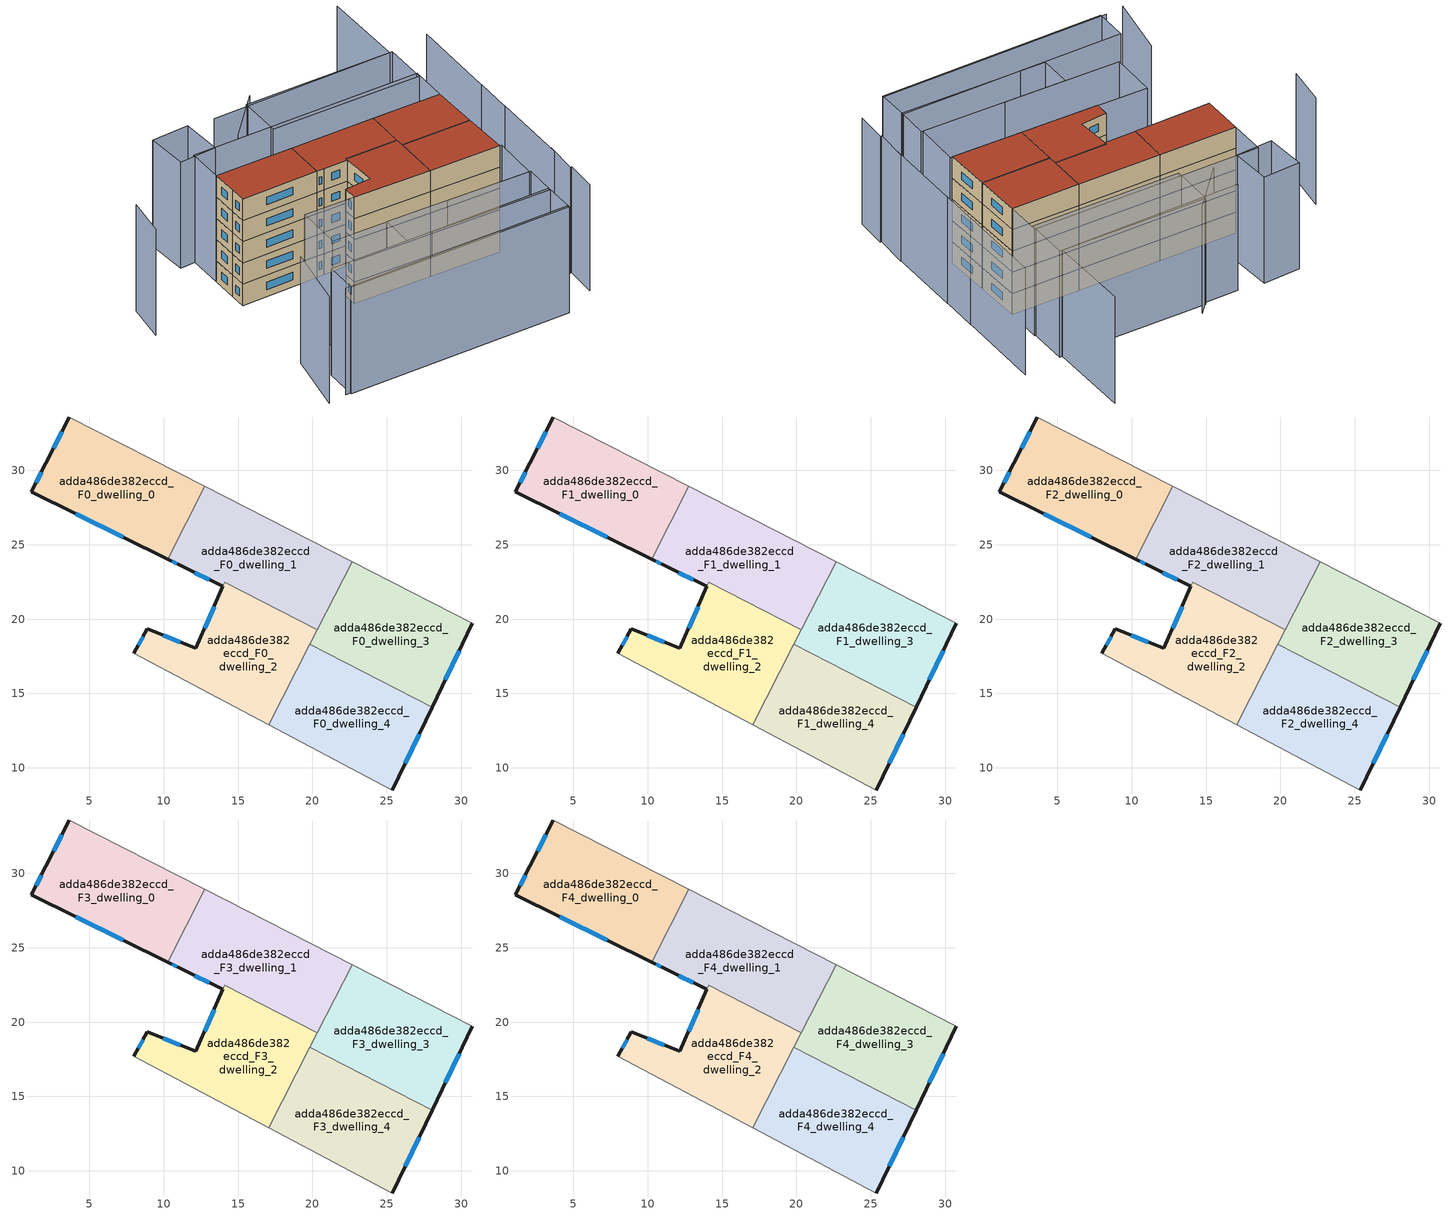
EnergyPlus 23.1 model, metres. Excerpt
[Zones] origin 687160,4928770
adda486de382eccd_F0_dwelling_0
 floor ground (EU_floor_Construction): 12.78,28.92 10.27,24.03 1.11,28.55 2.08,30.49 3.66,33.59 z0
 wall outside (EU_wall_Construction): 3.66,33.59 2.08,30.49 1.11,28.55 10.27,24.03 z0:3
 wall adiabatic (EU_wall_Construction): 12.78,28.92 3.66,33.59 z0:3
 wall to adda486de382eccd_F0_dwelling_1 (EU_wall_Construction): 10.27,24.03 12.78,28.92 z0:3
 window (EU_Window_Construction): 4.09,27.08 7.29,25.5 / 1.77,29.86 1.43,29.18 / 3.15,32.58 2.6,31.5 z0.98:2.02
adda486de382eccd_F0_dwelling_1
 floor ground (EU_floor_Construction): 22.67,23.84 20.33,19.28 14.1,22.48 13.98,22.2 11.17,23.58 10.27,24.03 12.78,28.92 z0
 wall outside (EU_wall_Construction): 10.27,24.03 11.17,23.58 13.98,22.2 z0:3
 wall adiabatic (EU_wall_Construction): 22.67,23.84 12.78,28.92 z0:3
 wall to adda486de382eccd_F0_dwelling_2 (EU_wall_Construction): 13.98,22.2 14.1,22.48 20.33,19.28 z0:3
 wall to adda486de382eccd_F0_dwelling_3 (EU_wall_Construction): 20.33,19.28 22.67,23.84 z0:3
 window (EU_Window_Construction): 12.09,23.13 13.07,22.65 / 10.56,23.88 10.88,23.73 z0.98:2.02
adda486de382eccd_F0_dwelling_2
 floor ground (EU_floor_Construction): 20.33,19.28 17.06,12.91 7.99,17.71 8.91,19.34 12.17,18.03 14.1,22.48 z0
 wall outside (EU_wall_Construction): 13.98,22.2 12.17,18.03 8.91,19.34 7.99,17.71 z0:3
 wall adiabatic (EU_wall_Construction): 7.99,17.71 17.06,12.91 z0:3
 wall to adda486de382eccd_F0_dwelling_4 (EU_wall_Construction): 17.06,12.91 19.83,18.3 z0:3
 wall to adda486de382eccd_F0_dwelling_3 (EU_wall_Construction): 19.83,18.3 20.33,19.28 z0:3
 window (EU_Window_Construction): 11.11,18.46 9.97,18.91 / 13.39,20.84 12.76,19.39 / 8.61,18.81 8.29,18.24 z0.98:2.02
adda486de382eccd_F0_dwelling_3
 floor ground (EU_floor_Construction): 30.73,19.71 28.05,14.08 19.83,18.3 22.67,23.84 z0
 wall outside (EU_wall_Construction): 28.05,14.08 30.73,19.71 z0:3
 wall to adda486de382eccd_F0_dwelling_4 (EU_wall_Construction): 19.83,18.3 28.05,14.08 z0:3
 wall adiabatic (EU_wall_Construction): 30.73,19.71 22.67,23.84 z0:3
 window (EU_Window_Construction): 28.92,15.91 29.86,17.88 z0.98:2.02
adda486de382eccd_F0_dwelling_4
 floor ground (EU_floor_Construction): 28.05,14.08 25.38,8.51 17.06,12.91 19.83,18.3 z0
 wall outside (EU_wall_Construction): 25.38,8.51 28.05,14.08 z0:3
 wall adiabatic (EU_wall_Construction): 17.06,12.91 25.38,8.51 z0:3
 window (EU_Window_Construction): 26.25,10.32 27.18,12.27 z0.98:2.02
adda486de382eccd_F1_dwelling_0
 floor to adda486de382eccd_F0_dwelling_0 (EU_floor_Construction): 12.78,28.92 10.27,24.03 1.11,28.55 2.08,30.49 3.66,33.59 z3
 wall outside (EU_wall_Construction): 3.66,33.59 2.08,30.49 1.11,28.55 10.27,24.03 z3:6
 wall adiabatic (EU_wall_Construction): 12.78,28.92 3.66,33.59 z3:6
 wall to adda486de382eccd_F1_dwelling_1 (EU_wall_Construction): 10.27,24.03 12.78,28.92 z3:6
 window (EU_Window_Construction): 4.09,27.08 7.29,25.5 / 1.77,29.86 1.43,29.18 / 3.15,32.58 2.6,31.5 z3.98:5.02
adda486de382eccd_F1_dwelling_1
 floor to adda486de382eccd_F0_dwelling_1 (EU_floor_Construction): 22.67,23.84 20.33,19.28 14.1,22.48 13.98,22.2 11.17,23.58 10.27,24.03 12.78,28.92 z3
 wall outside (EU_wall_Construction): 10.27,24.03 11.17,23.58 13.98,22.2 z3:6
 wall adiabatic (EU_wall_Construction): 22.67,23.84 12.78,28.92 z3:6
 wall to adda486de382eccd_F1_dwelling_2 (EU_wall_Construction): 13.98,22.2 14.1,22.48 20.33,19.28 z3:6
 wall to adda486de382eccd_F1_dwelling_3 (EU_wall_Construction): 20.33,19.28 22.67,23.84 z3:6
 window (EU_Window_Construction): 12.09,23.13 13.07,22.65 / 10.56,23.88 10.88,23.73 z3.98:5.02
adda486de382eccd_F1_dwelling_2
 floor to adda486de382eccd_F0_dwelling_2 (EU_floor_Construction): 20.33,19.28 17.06,12.91 7.99,17.71 8.91,19.34 12.17,18.03 14.1,22.48 z3
 wall outside (EU_wall_Construction): 13.98,22.2 12.17,18.03 8.91,19.34 7.99,17.71 z3:6
 wall adiabatic (EU_wall_Construction): 7.99,17.71 17.06,12.91 z3:6
 wall to adda486de382eccd_F1_dwelling_4 (EU_wall_Construction): 17.06,12.91 19.83,18.3 z3:6
 wall to adda486de382eccd_F1_dwelling_3 (EU_wall_Construction): 19.83,18.3 20.33,19.28 z3:6
 window (EU_Window_Construction): 11.11,18.46 9.97,18.91 / 13.39,20.84 12.76,19.39 / 8.61,18.81 8.29,18.24 z3.98:5.02
adda486de382eccd_F1_dwelling_3
 floor to adda486de382eccd_F0_dwelling_3 (EU_floor_Construction): 30.73,19.71 28.05,14.08 19.83,18.3 22.67,23.84 z3
 wall outside (EU_wall_Construction): 28.05,14.08 30.73,19.71 z3:6
 wall to adda486de382eccd_F1_dwelling_4 (EU_wall_Construction): 19.83,18.3 28.05,14.08 z3:6
 wall adiabatic (EU_wall_Construction): 30.73,19.71 22.67,23.84 z3:6
 window (EU_Window_Construction): 28.92,15.91 29.86,17.88 z3.98:5.02
adda486de382eccd_F1_dwelling_4
 floor to adda486de382eccd_F0_dwelling_4 (EU_floor_Construction): 28.05,14.08 25.38,8.51 17.06,12.91 19.83,18.3 z3
 wall outside (EU_wall_Construction): 25.38,8.51 28.05,14.08 z3:6
 wall adiabatic (EU_wall_Construction): 17.06,12.91 25.38,8.51 z3:6
 window (EU_Window_Construction): 26.25,10.32 27.18,12.27 z3.98:5.02
adda486de382eccd_F2_dwelling_0
 floor to adda486de382eccd_F1_dwelling_0 (EU_floor_Construction): 12.78,28.92 10.27,24.03 1.11,28.55 2.08,30.49 3.66,33.59 z6
 wall outside (EU_wall_Construction): 3.66,33.59 2.08,30.49 1.11,28.55 10.27,24.03 z6:9
 wall adiabatic (EU_wall_Construction): 12.78,28.92 3.66,33.59 z6:9
 wall to adda486de382eccd_F2_dwelling_1 (EU_wall_Construction): 10.27,24.03 12.78,28.92 z6:9
 window (EU_Window_Construction): 4.09,27.08 7.29,25.5 / 1.77,29.86 1.43,29.18 / 3.15,32.58 2.6,31.5 z6.98:8.02
adda486de382eccd_F2_dwelling_1
 floor to adda486de382eccd_F1_dwelling_1 (EU_floor_Construction): 22.67,23.84 20.33,19.28 14.1,22.48 13.98,22.2 11.17,23.58 10.27,24.03 12.78,28.92 z6
 wall outside (EU_wall_Construction): 10.27,24.03 11.17,23.58 13.98,22.2 z6:9
 wall adiabatic (EU_wall_Construction): 22.67,23.84 12.78,28.92 z6:9
 wall to adda486de382eccd_F2_dwelling_2 (EU_wall_Construction): 13.98,22.2 14.1,22.48 20.33,19.28 z6:9
 wall to adda486de382eccd_F2_dwelling_3 (EU_wall_Construction): 20.33,19.28 22.67,23.84 z6:9
 window (EU_Window_Construction): 12.09,23.13 13.07,22.65 / 10.56,23.88 10.88,23.73 z6.98:8.02
adda486de382eccd_F2_dwelling_2
 floor to adda486de382eccd_F1_dwelling_2 (EU_floor_Construction): 20.33,19.28 17.06,12.91 7.99,17.71 8.91,19.34 12.17,18.03 14.1,22.48 z6
 wall outside (EU_wall_Construction): 13.98,22.2 12.17,18.03 8.91,19.34 7.99,17.71 z6:9
 wall adiabatic (EU_wall_Construction): 7.99,17.71 17.06,12.91 z6:9
 wall to adda486de382eccd_F2_dwelling_4 (EU_wall_Construction): 17.06,12.91 19.83,18.3 z6:9
 wall to adda486de382eccd_F2_dwelling_3 (EU_wall_Construction): 19.83,18.3 20.33,19.28 z6:9
 window (EU_Window_Construction): 11.11,18.46 9.97,18.91 / 13.39,20.84 12.76,19.39 / 8.61,18.81 8.29,18.24 z6.98:8.02
adda486de382eccd_F2_dwelling_3
 floor to adda486de382eccd_F1_dwelling_3 (EU_floor_Construction): 30.73,19.71 28.05,14.08 19.83,18.3 22.67,23.84 z6
 wall outside (EU_wall_Construction): 28.05,14.08 30.73,19.71 z6:9
 wall to adda486de382eccd_F2_dwelling_4 (EU_wall_Construction): 19.83,18.3 28.05,14.08 z6:9
 wall adiabatic (EU_wall_Construction): 30.73,19.71 22.67,23.84 z6:9
 window (EU_Window_Construction): 28.92,15.91 29.86,17.88 z6.98:8.02
adda486de382eccd_F2_dwelling_4
 floor to adda486de382eccd_F1_dwelling_4 (EU_floor_Construction): 28.05,14.08 25.38,8.51 17.06,12.91 19.83,18.3 z6
 wall outside (EU_wall_Construction): 25.38,8.51 28.05,14.08 z6:9
 wall adiabatic (EU_wall_Construction): 17.06,12.91 25.38,8.51 z6:9
 window (EU_Window_Construction): 26.25,10.32 27.18,12.27 z6.98:8.02
adda486de382eccd_F3_dwelling_0
 floor to adda486de382eccd_F2_dwelling_0 (EU_floor_Construction): 12.78,28.92 10.27,24.03 1.11,28.55 2.08,30.49 3.66,33.59 z9
 wall outside (EU_wall_Construction): 3.66,33.59 2.08,30.49 1.11,28.55 10.27,24.03 z9:12
 wall adiabatic (EU_wall_Construction): 12.78,28.92 3.66,33.59 z9:12
 wall to adda486de382eccd_F3_dwelling_1 (EU_wall_Construction): 10.27,24.03 12.78,28.92 z9:12
 window (EU_Window_Construction): 4.09,27.08 7.29,25.5 / 1.77,29.86 1.43,29.18 / 3.15,32.58 2.6,31.5 z9.98:11.02
adda486de382eccd_F3_dwelling_1
 floor to adda486de382eccd_F2_dwelling_1 (EU_floor_Construction): 22.67,23.84 20.33,19.28 14.1,22.48 13.98,22.2 11.17,23.58 10.27,24.03 12.78,28.92 z9
 wall outside (EU_wall_Construction): 10.27,24.03 11.17,23.58 13.98,22.2 z9:12
 wall adiabatic (EU_wall_Construction): 22.67,23.84 12.78,28.92 z9:12
 wall to adda486de382eccd_F3_dwelling_2 (EU_wall_Construction): 13.98,22.2 14.1,22.48 20.33,19.28 z9:12
 wall to adda486de382eccd_F3_dwelling_3 (EU_wall_Construction): 20.33,19.28 22.67,23.84 z9:12
 window (EU_Window_Construction): 12.09,23.13 13.07,22.65 / 10.56,23.88 10.88,23.73 z9.98:11.02
adda486de382eccd_F3_dwelling_2
 floor to adda486de382eccd_F2_dwelling_2 (EU_floor_Construction): 20.33,19.28 17.06,12.91 7.99,17.71 8.91,19.34 12.17,18.03 14.1,22.48 z9
 wall outside (EU_wall_Construction): 13.98,22.2 12.17,18.03 8.91,19.34 7.99,17.71 z9:12
 wall adiabatic (EU_wall_Construction): 7.99,17.71 17.06,12.91 z9:12
 wall to adda486de382eccd_F3_dwelling_4 (EU_wall_Construction): 17.06,12.91 19.83,18.3 z9:12
 wall to adda486de382eccd_F3_dwelling_3 (EU_wall_Construction): 19.83,18.3 20.33,19.28 z9:12
 window (EU_Window_Construction): 11.11,18.46 9.97,18.91 / 13.39,20.84 12.76,19.39 / 8.61,18.81 8.29,18.24 z9.98:11.02
adda486de382eccd_F3_dwelling_3
 floor to adda486de382eccd_F2_dwelling_3 (EU_floor_Construction): 30.73,19.71 28.05,14.08 19.83,18.3 22.67,23.84 z9
 wall outside (EU_wall_Construction): 28.05,14.08 30.73,19.71 z9:12
 wall to adda486de382eccd_F3_dwelling_4 (EU_wall_Construction): 19.83,18.3 28.05,14.08 z9:12
 wall adiabatic (EU_wall_Construction): 30.73,19.71 22.67,23.84 z9:12
 window (EU_Window_Construction): 28.92,15.91 29.86,17.88 z9.98:11.02
adda486de382eccd_F3_dwelling_4
 floor to adda486de382eccd_F2_dwelling_4 (EU_floor_Construction): 28.05,14.08 25.38,8.51 17.06,12.91 19.83,18.3 z9
 wall outside (EU_wall_Construction): 25.38,8.51 28.05,14.08 z9:12
 wall adiabatic (EU_wall_Construction): 17.06,12.91 25.38,8.51 z9:12
 window (EU_Window_Construction): 26.25,10.32 27.18,12.27 z9.98:11.02
adda486de382eccd_F4_dwelling_0
 floor to adda486de382eccd_F3_dwelling_0 (EU_floor_Construction): 12.78,28.92 10.27,24.03 1.11,28.55 2.08,30.49 3.66,33.59 z12
 wall outside (EU_wall_Construction): 3.66,33.59 2.08,30.49 1.11,28.55 10.27,24.03 z12:15
 wall adiabatic (EU_wall_Construction): 12.78,28.92 3.66,33.59 z12:15
 wall to adda486de382eccd_F4_dwelling_1 (EU_wall_Construction): 10.27,24.03 12.78,28.92 z12:15
 window (EU_Window_Construction): 4.09,27.08 7.29,25.5 / 1.77,29.86 1.43,29.18 / 3.15,32.58 2.6,31.5 z12.98:14.02
 roof outside (EU_roof_Construction): 10.27,24.03 12.78,28.92 3.66,33.59 2.08,30.49 1.11,28.55 z15
adda486de382eccd_F4_dwelling_1
 floor to adda486de382eccd_F3_dwelling_1 (EU_floor_Construction): 22.67,23.84 20.33,19.28 14.1,22.48 13.98,22.2 11.17,23.58 10.27,24.03 12.78,28.92 z12
 wall outside (EU_wall_Construction): 10.27,24.03 11.17,23.58 13.98,22.2 z12:15
 wall adiabatic (EU_wall_Construction): 22.67,23.84 12.78,28.92 z12:15
 wall to adda486de382eccd_F4_dwelling_2 (EU_wall_Construction): 13.98,22.2 14.1,22.48 20.33,19.28 z12:15
 wall to adda486de382eccd_F4_dwelling_3 (EU_wall_Construction): 20.33,19.28 22.67,23.84 z12:15
 window (EU_Window_Construction): 12.09,23.13 13.07,22.65 / 10.56,23.88 10.88,23.73 z12.98:14.02
 roof outside (EU_roof_Construction): 20.33,19.28 22.67,23.84 12.78,28.92 10.27,24.03 11.17,23.58 13.98,22.2 14.1,22.48 z15
adda486de382eccd_F4_dwelling_2
 floor to adda486de382eccd_F3_dwelling_2 (EU_floor_Construction): 20.33,19.28 17.06,12.91 7.99,17.71 8.91,19.34 12.17,18.03 14.1,22.48 z12
 wall outside (EU_wall_Construction): 13.98,22.2 12.17,18.03 8.91,19.34 7.99,17.71 z12:15
 wall adiabatic (EU_wall_Construction): 7.99,17.71 17.06,12.91 z12:15
 wall to adda486de382eccd_F4_dwelling_4 (EU_wall_Construction): 17.06,12.91 19.83,18.3 z12:15
 wall to adda486de382eccd_F4_dwelling_3 (EU_wall_Construction): 19.83,18.3 20.33,19.28 z12:15
 window (EU_Window_Construction): 11.11,18.46 9.97,18.91 / 13.39,20.84 12.76,19.39 / 8.61,18.81 8.29,18.24 z12.98:14.02
 roof outside (EU_roof_Construction): 17.06,12.91 20.33,19.28 14.1,22.48 12.17,18.03 8.91,19.34 7.99,17.71 z15
adda486de382eccd_F4_dwelling_3
 floor to adda486de382eccd_F3_dwelling_3 (EU_floor_Construction): 30.73,19.71 28.05,14.08 19.83,18.3 22.67,23.84 z12
 wall outside (EU_wall_Construction): 28.05,14.08 30.73,19.71 z12:15
 wall to adda486de382eccd_F4_dwelling_4 (EU_wall_Construction): 19.83,18.3 28.05,14.08 z12:15
 wall adiabatic (EU_wall_Construction): 30.73,19.71 22.67,23.84 z12:15
 window (EU_Window_Construction): 28.92,15.91 29.86,17.88 z12.98:14.02
 roof outside (EU_roof_Construction): 28.05,14.08 30.73,19.71 22.67,23.84 19.83,18.3 z15
adda486de382eccd_F4_dwelling_4
 floor to adda486de382eccd_F3_dwelling_4 (EU_floor_Construction): 28.05,14.08 25.38,8.51 17.06,12.91 19.83,18.3 z12
 wall outside (EU_wall_Construction): 25.38,8.51 28.05,14.08 z12:15
 wall adiabatic (EU_wall_Construction): 17.06,12.91 25.38,8.51 z12:15
 window (EU_Window_Construction): 26.25,10.32 27.18,12.27 z12.98:14.02
 roof outside (EU_roof_Construction): 25.38,8.51 28.05,14.08 19.83,18.3 17.06,12.91 z15
shading: 24.02,-4.36 26.07,-0.75 / 25.89,-0.64 28.1,3.25 / -8.07,9.32 19.09,-4.35 / 27.68,2.57 32.56,12.08 / 32.51,12.04 34.81,16.52 / 34.78,16.54 40.19,27.07 / -5.33,16.98 -10.48,10.1 / 39.8,38.83 34.89,28.9 / 34.89,28.9 13.28,39.58 / -6.09,38.55 -9.09,34.15 / 19.29,38.36 11.91,35.56 / 19.03,-4.54 -7.56,8.88 / -7.56,8.88 -5.61,12.74 / -5.61,12.74 20.98,-0.68 / 20.98,-0.68 19.03,-4.54 / 5.71,11.98 22.88,2.88 / 22.88,2.88 20.84,-0.97 / 20.84,-0.97 3.67,8.13 / 3.67,8.13 5.71,11.98 / 22.73,2.96 -0.73,15.4 / -0.73,15.4 2.15,20.83 / 2.15,20.83 25.61,8.39 / 25.61,8.39 22.73,2.96 / 30.73,19.71 3.63,33.61 / 3.63,33.61 5.84,37.93 / 5.84,37.93 32.95,24.03 / 32.95,24.03 30.73,19.71 / 17.57,37.8 35.23,28.73 / 35.23,28.73 32.56,23.54 / 32.56,23.54 14.91,32.61 / 14.91,32.61 17.57,37.8 / 10.55,41.52 8.39,36.53 / 8.39,36.53 3.87,38.49 / 3.87,38.49 6.02,43.48 / 6.02,43.48 10.55,41.52 z0:15
[Building]
EU S2 Campaign: North Axis=0; Terrain=City; Solar Distribution=FullExterior
[Site:Location]
Bologna: Latitude=44.5; Longitude=11.25; Time Zone=1; Elevation=37
[SizingPeriod:WeatherFileDays]
AnnualSizingPeriod: Begin Month=1; Begin Day of Month=1; End Month=12; End Day of Month=31; Day of Week for Start Day=Monday; Use Weather File Daylight Saving Period=No; Use Weather File Rain and Snow Indicators=No
[MATERIAL]
EU_InternalMass_Material: Roughness=MediumRough; Thickness=0.1; Conductivity=1; Density=1800; Specific Heat=900; Thermal Absorptance=0.9; Solar Absorptance=0.7; Visible Absorptance=0.7
[MATERIAL:NOMASS] Roughness=MediumRough; Thermal Absorptance=0.9; Solar Absorptance=0.7; Visible Absorptance=0.7
Name | Thermal Resistance
EU_wall_NoMass | 0.905828
EU_roof_NoMass | 0.37593
EU_floor_NoMass | 0.67114
[WINDOWMATERIAL:SIMPLEGLAZINGSYSTEM]
EU_Window_SimpleGlazing: UFactor=4.52486; Solar Heat Gain Coefficient=0.85; Visible Transmittance=0.85
[CONSTRUCTION]
EU_wall_Construction: EU_wall_NoMass
EU_roof_Construction: EU_roof_NoMass
EU_floor_Construction: EU_floor_NoMass
EU_Window_Construction: EU_Window_SimpleGlazing
EU_InternalMass_Construction: EU_InternalMass_Material
[ZONE] Type=1; Multiplier=1; Ceiling Height=autocalculate; Floor Area=autocalculate; Part of Total Floor Area=Yes
Name | Volume
adda486de382eccd_F0_dwelling_0; adda486de382eccd_F1_dwelling_0; adda486de382eccd_F2_dwelling_0; adda486de382eccd_F3_dwelling_0; adda486de382eccd_F4_dwelling_0 | 171.018
adda486de382eccd_F0_dwelling_1; adda486de382eccd_F1_dwelling_1; adda486de382eccd_F2_dwelling_1; adda486de382eccd_F3_dwelling_1; adda486de382eccd_F4_dwelling_1 | 175.2
adda486de382eccd_F0_dwelling_2; adda486de382eccd_F1_dwelling_2; adda486de382eccd_F2_dwelling_2; adda486de382eccd_F3_dwelling_2; adda486de382eccd_F4_dwelling_2 | 166.787
adda486de382eccd_F0_dwelling_3; adda486de382eccd_F1_dwelling_3; adda486de382eccd_F2_dwelling_3; adda486de382eccd_F3_dwelling_3; adda486de382eccd_F4_dwelling_3 | 171.034
adda486de382eccd_F0_dwelling_4; adda486de382eccd_F1_dwelling_4; adda486de382eccd_F2_dwelling_4; adda486de382eccd_F3_dwelling_4; adda486de382eccd_F4_dwelling_4 | 170.996
[INTERNALMASS] Construction=EU_InternalMass_Construction
Name | Zone or ZoneList | Surface Area
adda486de382eccd_F0_dwelling_0_EU_InternalMass | adda486de382eccd_F0_dwelling_0 | 57.0063
adda486de382eccd_F0_dwelling_1_EU_InternalMass | adda486de382eccd_F0_dwelling_1 | 58.401
adda486de382eccd_F0_dwelling_2_EU_InternalMass | adda486de382eccd_F0_dwelling_2 | 55.6113
adda486de382eccd_F0_dwelling_3_EU_InternalMass | adda486de382eccd_F0_dwelling_3 | 57.0117
adda486de382eccd_F0_dwelling_4_EU_InternalMass | adda486de382eccd_F0_dwelling_4 | 56.9988
adda486de382eccd_F1_dwelling_0_EU_InternalMass | adda486de382eccd_F1_dwelling_0 | 57.0063
adda486de382eccd_F1_dwelling_1_EU_InternalMass | adda486de382eccd_F1_dwelling_1 | 58.401
adda486de382eccd_F1_dwelling_2_EU_InternalMass | adda486de382eccd_F1_dwelling_2 | 55.6113
adda486de382eccd_F1_dwelling_3_EU_InternalMass | adda486de382eccd_F1_dwelling_3 | 57.0117
adda486de382eccd_F1_dwelling_4_EU_InternalMass | adda486de382eccd_F1_dwelling_4 | 56.9988
adda486de382eccd_F2_dwelling_0_EU_InternalMass | adda486de382eccd_F2_dwelling_0 | 57.0063
adda486de382eccd_F2_dwelling_1_EU_InternalMass | adda486de382eccd_F2_dwelling_1 | 58.401
adda486de382eccd_F2_dwelling_2_EU_InternalMass | adda486de382eccd_F2_dwelling_2 | 55.6113
adda486de382eccd_F2_dwelling_3_EU_InternalMass | adda486de382eccd_F2_dwelling_3 | 57.0117
adda486de382eccd_F2_dwelling_4_EU_InternalMass | adda486de382eccd_F2_dwelling_4 | 56.9988
adda486de382eccd_F3_dwelling_0_EU_InternalMass | adda486de382eccd_F3_dwelling_0 | 57.0063
adda486de382eccd_F3_dwelling_1_EU_InternalMass | adda486de382eccd_F3_dwelling_1 | 58.401
adda486de382eccd_F3_dwelling_2_EU_InternalMass | adda486de382eccd_F3_dwelling_2 | 55.6113
adda486de382eccd_F3_dwelling_3_EU_InternalMass | adda486de382eccd_F3_dwelling_3 | 57.0117
adda486de382eccd_F3_dwelling_4_EU_InternalMass | adda486de382eccd_F3_dwelling_4 | 56.9988
adda486de382eccd_F4_dwelling_0_EU_InternalMass | adda486de382eccd_F4_dwelling_0 | 57.0063
adda486de382eccd_F4_dwelling_1_EU_InternalMass | adda486de382eccd_F4_dwelling_1 | 58.401
adda486de382eccd_F4_dwelling_2_EU_InternalMass | adda486de382eccd_F4_dwelling_2 | 55.6113
adda486de382eccd_F4_dwelling_3_EU_InternalMass | adda486de382eccd_F4_dwelling_3 | 57.0117
adda486de382eccd_F4_dwelling_4_EU_InternalMass | adda486de382eccd_F4_dwelling_4 | 56.9988
[OTHEREQUIPMENT] Fuel Type=Electricity; Design Level Calculation Method=Watts/Area; Power per Zone Floor Area=1; Fraction Latent=0; Fraction Radiant=0; Fraction Lost=0; Carbon Dioxide Generation Rate=0; EndUse Subcategory=EU_Step8_InternalGains
Name | Zone or ZoneList or Space or SpaceList | Schedule
EU_Step8_InternalGain_adda486de382eccd_F0_dwelling_0_f000 | adda486de382eccd_F0_dwelling_0 | EU_Step8_GainSchedule_adda486de382eccd_F0_dwelling_0_f000
EU_Step8_InternalGain_adda486de382eccd_F0_dwelling_1_f000 | adda486de382eccd_F0_dwelling_1 | EU_Step8_GainSchedule_adda486de382eccd_F0_dwelling_1_f000
EU_Step8_InternalGain_adda486de382eccd_F0_dwelling_2_f000 | adda486de382eccd_F0_dwelling_2 | EU_Step8_GainSchedule_adda486de382eccd_F0_dwelling_2_f000
EU_Step8_InternalGain_adda486de382eccd_F0_dwelling_3_f000 | adda486de382eccd_F0_dwelling_3 | EU_Step8_GainSchedule_adda486de382eccd_F0_dwelling_3_f000
EU_Step8_InternalGain_adda486de382eccd_F0_dwelling_4_f000 | adda486de382eccd_F0_dwelling_4 | EU_Step8_GainSchedule_adda486de382eccd_F0_dwelling_4_f000
EU_Step8_InternalGain_adda486de382eccd_F1_dwelling_0_f000 | adda486de382eccd_F1_dwelling_0 | EU_Step8_GainSchedule_adda486de382eccd_F1_dwelling_0_f000
EU_Step8_InternalGain_adda486de382eccd_F1_dwelling_1_f000 | adda486de382eccd_F1_dwelling_1 | EU_Step8_GainSchedule_adda486de382eccd_F1_dwelling_1_f000
EU_Step8_InternalGain_adda486de382eccd_F1_dwelling_2_f000 | adda486de382eccd_F1_dwelling_2 | EU_Step8_GainSchedule_adda486de382eccd_F1_dwelling_2_f000
EU_Step8_InternalGain_adda486de382eccd_F1_dwelling_3_f000 | adda486de382eccd_F1_dwelling_3 | EU_Step8_GainSchedule_adda486de382eccd_F1_dwelling_3_f000
EU_Step8_InternalGain_adda486de382eccd_F1_dwelling_4_f000 | adda486de382eccd_F1_dwelling_4 | EU_Step8_GainSchedule_adda486de382eccd_F1_dwelling_4_f000
EU_Step8_InternalGain_adda486de382eccd_F2_dwelling_0_f000 | adda486de382eccd_F2_dwelling_0 | EU_Step8_GainSchedule_adda486de382eccd_F2_dwelling_0_f000
EU_Step8_InternalGain_adda486de382eccd_F2_dwelling_1_f000 | adda486de382eccd_F2_dwelling_1 | EU_Step8_GainSchedule_adda486de382eccd_F2_dwelling_1_f000
EU_Step8_InternalGain_adda486de382eccd_F2_dwelling_2_f000 | adda486de382eccd_F2_dwelling_2 | EU_Step8_GainSchedule_adda486de382eccd_F2_dwelling_2_f000
EU_Step8_InternalGain_adda486de382eccd_F2_dwelling_3_f000 | adda486de382eccd_F2_dwelling_3 | EU_Step8_GainSchedule_adda486de382eccd_F2_dwelling_3_f000
EU_Step8_InternalGain_adda486de382eccd_F2_dwelling_4_f000 | adda486de382eccd_F2_dwelling_4 | EU_Step8_GainSchedule_adda486de382eccd_F2_dwelling_4_f000
EU_Step8_InternalGain_adda486de382eccd_F3_dwelling_0_f000 | adda486de382eccd_F3_dwelling_0 | EU_Step8_GainSchedule_adda486de382eccd_F3_dwelling_0_f000
EU_Step8_InternalGain_adda486de382eccd_F3_dwelling_1_f000 | adda486de382eccd_F3_dwelling_1 | EU_Step8_GainSchedule_adda486de382eccd_F3_dwelling_1_f000
EU_Step8_InternalGain_adda486de382eccd_F3_dwelling_2_f000 | adda486de382eccd_F3_dwelling_2 | EU_Step8_GainSchedule_adda486de382eccd_F3_dwelling_2_f000
EU_Step8_InternalGain_adda486de382eccd_F3_dwelling_3_f000 | adda486de382eccd_F3_dwelling_3 | EU_Step8_GainSchedule_adda486de382eccd_F3_dwelling_3_f000
EU_Step8_InternalGain_adda486de382eccd_F3_dwelling_4_f000 | adda486de382eccd_F3_dwelling_4 | EU_Step8_GainSchedule_adda486de382eccd_F3_dwelling_4_f000
EU_Step8_InternalGain_adda486de382eccd_F4_dwelling_0_f000 | adda486de382eccd_F4_dwelling_0 | EU_Step8_GainSchedule_adda486de382eccd_F4_dwelling_0_f000
EU_Step8_InternalGain_adda486de382eccd_F4_dwelling_1_f000 | adda486de382eccd_F4_dwelling_1 | EU_Step8_GainSchedule_adda486de382eccd_F4_dwelling_1_f000
EU_Step8_InternalGain_adda486de382eccd_F4_dwelling_2_f000 | adda486de382eccd_F4_dwelling_2 | EU_Step8_GainSchedule_adda486de382eccd_F4_dwelling_2_f000
EU_Step8_InternalGain_adda486de382eccd_F4_dwelling_3_f000 | adda486de382eccd_F4_dwelling_3 | EU_Step8_GainSchedule_adda486de382eccd_F4_dwelling_3_f000
EU_Step8_InternalGain_adda486de382eccd_F4_dwelling_4_f000 | adda486de382eccd_F4_dwelling_4 | EU_Step8_GainSchedule_adda486de382eccd_F4_dwelling_4_f000
[ZONEVENTILATION:DESIGNFLOWRATE] Schedule=EU_AlwaysOn; Design Flow Rate Calculation Method=AirChanges/Hour; Air Changes per Hour=0.73129; Ventilation Type=Natural; Fan Pressure Rise=0; Fan Total Efficiency=1; Constant Term Coefficient=1; Temperature Term Coefficient=0; Velocity Term Coefficient=0; Velocity Squared Term Coefficient=0; Minimum Indoor Temperature=-100; Maximum Indoor Temperature=100; Delta Temperature=-100; Minimum Outdoor Temperature=-100; Maximum Outdoor Temperature=100; Maximum Wind Speed=40
Name | Zone or ZoneList or Space or SpaceList
EU_ConstantAir_adda486de382eccd_F0_dwelling_0 | adda486de382eccd_F0_dwelling_0
EU_ConstantAir_adda486de382eccd_F0_dwelling_1 | adda486de382eccd_F0_dwelling_1
EU_ConstantAir_adda486de382eccd_F0_dwelling_2 | adda486de382eccd_F0_dwelling_2
EU_ConstantAir_adda486de382eccd_F0_dwelling_3 | adda486de382eccd_F0_dwelling_3
EU_ConstantAir_adda486de382eccd_F0_dwelling_4 | adda486de382eccd_F0_dwelling_4
EU_ConstantAir_adda486de382eccd_F1_dwelling_0 | adda486de382eccd_F1_dwelling_0
EU_ConstantAir_adda486de382eccd_F1_dwelling_1 | adda486de382eccd_F1_dwelling_1
EU_ConstantAir_adda486de382eccd_F1_dwelling_2 | adda486de382eccd_F1_dwelling_2
EU_ConstantAir_adda486de382eccd_F1_dwelling_3 | adda486de382eccd_F1_dwelling_3
EU_ConstantAir_adda486de382eccd_F1_dwelling_4 | adda486de382eccd_F1_dwelling_4
EU_ConstantAir_adda486de382eccd_F2_dwelling_0 | adda486de382eccd_F2_dwelling_0
EU_ConstantAir_adda486de382eccd_F2_dwelling_1 | adda486de382eccd_F2_dwelling_1
EU_ConstantAir_adda486de382eccd_F2_dwelling_2 | adda486de382eccd_F2_dwelling_2
EU_ConstantAir_adda486de382eccd_F2_dwelling_3 | adda486de382eccd_F2_dwelling_3
EU_ConstantAir_adda486de382eccd_F2_dwelling_4 | adda486de382eccd_F2_dwelling_4
EU_ConstantAir_adda486de382eccd_F3_dwelling_0 | adda486de382eccd_F3_dwelling_0
EU_ConstantAir_adda486de382eccd_F3_dwelling_1 | adda486de382eccd_F3_dwelling_1
EU_ConstantAir_adda486de382eccd_F3_dwelling_2 | adda486de382eccd_F3_dwelling_2
EU_ConstantAir_adda486de382eccd_F3_dwelling_3 | adda486de382eccd_F3_dwelling_3
EU_ConstantAir_adda486de382eccd_F3_dwelling_4 | adda486de382eccd_F3_dwelling_4
EU_ConstantAir_adda486de382eccd_F4_dwelling_0 | adda486de382eccd_F4_dwelling_0
EU_ConstantAir_adda486de382eccd_F4_dwelling_1 | adda486de382eccd_F4_dwelling_1
EU_ConstantAir_adda486de382eccd_F4_dwelling_2 | adda486de382eccd_F4_dwelling_2
EU_ConstantAir_adda486de382eccd_F4_dwelling_3 | adda486de382eccd_F4_dwelling_3
EU_ConstantAir_adda486de382eccd_F4_dwelling_4 | adda486de382eccd_F4_dwelling_4
[HVACTEMPLATE:THERMOSTAT] Constant Heating Setpoint=20; Constant Cooling Setpoint=50
EU_HeatOnly_adda486de382eccd_F0_dwelling_0; EU_HeatOnly_adda486de382eccd_F0_dwelling_1; EU_HeatOnly_adda486de382eccd_F0_dwelling_2; EU_HeatOnly_adda486de382eccd_F0_dwelling_3; EU_HeatOnly_adda486de382eccd_F0_dwelling_4; EU_HeatOnly_adda486de382eccd_F1_dwelling_0; EU_HeatOnly_adda486de382eccd_F1_dwelling_1; EU_HeatOnly_adda486de382eccd_F1_dwelling_2; EU_HeatOnly_adda486de382eccd_F1_dwelling_3; EU_HeatOnly_adda486de382eccd_F1_dwelling_4; EU_HeatOnly_adda486de382eccd_F2_dwelling_0; EU_HeatOnly_adda486de382eccd_F2_dwelling_1; EU_HeatOnly_adda486de382eccd_F2_dwelling_2; EU_HeatOnly_adda486de382eccd_F2_dwelling_3; EU_HeatOnly_adda486de382eccd_F2_dwelling_4; EU_HeatOnly_adda486de382eccd_F3_dwelling_0; EU_HeatOnly_adda486de382eccd_F3_dwelling_1; EU_HeatOnly_adda486de382eccd_F3_dwelling_2; EU_HeatOnly_adda486de382eccd_F3_dwelling_3; EU_HeatOnly_adda486de382eccd_F3_dwelling_4; EU_HeatOnly_adda486de382eccd_F4_dwelling_0; EU_HeatOnly_adda486de382eccd_F4_dwelling_1; EU_HeatOnly_adda486de382eccd_F4_dwelling_2; EU_HeatOnly_adda486de382eccd_F4_dwelling_3; EU_HeatOnly_adda486de382eccd_F4_dwelling_4
[HVACTEMPLATE:ZONE:IDEALLOADSAIRSYSTEM] System Availability Schedule=EU_AlwaysOn; Maximum Heating Supply Air Temperature=50; Minimum Cooling Supply Air Temperature=13; Maximum Heating Supply Air Humidity Ratio=0.0156; Minimum Cooling Supply Air Humidity Ratio=0.0077; Heating Limit=NoLimit; Cooling Limit=NoLimit; Heating Availability Schedule=EU_AlwaysOn; Cooling Availability Schedule=EU_CoolingOff; Dehumidification Control Type=ConstantSensibleHeatRatio; Cooling Sensible Heat Ratio=0.7; Dehumidification Setpoint=60; Humidification Control Type=None; Humidification Setpoint=30; Outdoor Air Method=None; Outdoor Air Flow Rate per Person=0.00944; Outdoor Air Flow Rate per Zone Floor Area=0; Outdoor Air Flow Rate per Zone=0; Demand Controlled Ventilation Type=None; Outdoor Air Economizer Type=NoEconomizer; Heat Recovery Type=None; Sensible Heat Recovery Effectiveness=0.7; Latent Heat Recovery Effectiveness=0.65
Name | Template Thermostat
adda486de382eccd_F0_dwelling_0 | EU_HeatOnly_adda486de382eccd_F0_dwelling_0
adda486de382eccd_F0_dwelling_1 | EU_HeatOnly_adda486de382eccd_F0_dwelling_1
adda486de382eccd_F0_dwelling_2 | EU_HeatOnly_adda486de382eccd_F0_dwelling_2
adda486de382eccd_F0_dwelling_3 | EU_HeatOnly_adda486de382eccd_F0_dwelling_3
adda486de382eccd_F0_dwelling_4 | EU_HeatOnly_adda486de382eccd_F0_dwelling_4
adda486de382eccd_F1_dwelling_0 | EU_HeatOnly_adda486de382eccd_F1_dwelling_0
adda486de382eccd_F1_dwelling_1 | EU_HeatOnly_adda486de382eccd_F1_dwelling_1
adda486de382eccd_F1_dwelling_2 | EU_HeatOnly_adda486de382eccd_F1_dwelling_2
adda486de382eccd_F1_dwelling_3 | EU_HeatOnly_adda486de382eccd_F1_dwelling_3
adda486de382eccd_F1_dwelling_4 | EU_HeatOnly_adda486de382eccd_F1_dwelling_4
adda486de382eccd_F2_dwelling_0 | EU_HeatOnly_adda486de382eccd_F2_dwelling_0
adda486de382eccd_F2_dwelling_1 | EU_HeatOnly_adda486de382eccd_F2_dwelling_1
adda486de382eccd_F2_dwelling_2 | EU_HeatOnly_adda486de382eccd_F2_dwelling_2
adda486de382eccd_F2_dwelling_3 | EU_HeatOnly_adda486de382eccd_F2_dwelling_3
adda486de382eccd_F2_dwelling_4 | EU_HeatOnly_adda486de382eccd_F2_dwelling_4
adda486de382eccd_F3_dwelling_0 | EU_HeatOnly_adda486de382eccd_F3_dwelling_0
adda486de382eccd_F3_dwelling_1 | EU_HeatOnly_adda486de382eccd_F3_dwelling_1
adda486de382eccd_F3_dwelling_2 | EU_HeatOnly_adda486de382eccd_F3_dwelling_2
adda486de382eccd_F3_dwelling_3 | EU_HeatOnly_adda486de382eccd_F3_dwelling_3
adda486de382eccd_F3_dwelling_4 | EU_HeatOnly_adda486de382eccd_F3_dwelling_4
adda486de382eccd_F4_dwelling_0 | EU_HeatOnly_adda486de382eccd_F4_dwelling_0
adda486de382eccd_F4_dwelling_1 | EU_HeatOnly_adda486de382eccd_F4_dwelling_1
adda486de382eccd_F4_dwelling_2 | EU_HeatOnly_adda486de382eccd_F4_dwelling_2
adda486de382eccd_F4_dwelling_3 | EU_HeatOnly_adda486de382eccd_F4_dwelling_3
adda486de382eccd_F4_dwelling_4 | EU_HeatOnly_adda486de382eccd_F4_dwelling_4
[SIZING:ZONE] Zone Cooling Design Supply Air Temperature Input Method=SupplyAirTemperature; Zone Cooling Design Supply Air Temperature=13; Zone Heating Design Supply Air Temperature Input Method=SupplyAirTemperature; Zone Heating Design Supply Air Temperature=50; Zone Cooling Design Supply Air Humidity Ratio=0.008; Zone Heating Design Supply Air Humidity Ratio=0.008; Cooling Design Air Flow Method=DesignDay; Cooling Design Air Flow Rate=0; Cooling Minimum Air Flow per Zone Floor Area=0.000762; Cooling Minimum Air Flow=0; Cooling Minimum Air Flow Fraction=0.2; Heating Design Air Flow Method=DesignDay; Heating Design Air Flow Rate=0; Heating Maximum Air Flow per Zone Floor Area=0.002032; Heating Maximum Air Flow=0.141576; Heating Maximum Air Flow Fraction=0.3; Account for Dedicated Outdoor Air System=No; Dedicated Outdoor Air System Control Strategy=NeutralSupplyAir; Dedicated Outdoor Air Low Setpoint Temperature for Design=autosize; Dedicated Outdoor Air High Setpoint Temperature for Design=autosize; Zone Load Sizing Method=Sensible Load Only No Latent Load; Zone Latent Cooling Design Supply Air Humidity Ratio Input Method=HumidityRatioDifference; Zone Cooling Design Supply Air Humidity Ratio Difference=0.005; Zone Latent Heating Design Supply Air Humidity Ratio Input Method=HumidityRatioDifference; Zone Humidification Design Supply Air Humidity Ratio Difference=0.005
adda486de382eccd_F0_dwelling_0; adda486de382eccd_F0_dwelling_1; adda486de382eccd_F0_dwelling_2; adda486de382eccd_F0_dwelling_3; adda486de382eccd_F0_dwelling_4; adda486de382eccd_F1_dwelling_0; adda486de382eccd_F1_dwelling_1; adda486de382eccd_F1_dwelling_2; adda486de382eccd_F1_dwelling_3; adda486de382eccd_F1_dwelling_4; adda486de382eccd_F2_dwelling_0; adda486de382eccd_F2_dwelling_1; adda486de382eccd_F2_dwelling_2; adda486de382eccd_F2_dwelling_3; adda486de382eccd_F2_dwelling_4; adda486de382eccd_F3_dwelling_0; adda486de382eccd_F3_dwelling_1; adda486de382eccd_F3_dwelling_2; adda486de382eccd_F3_dwelling_3; adda486de382eccd_F3_dwelling_4; adda486de382eccd_F4_dwelling_0; adda486de382eccd_F4_dwelling_1; adda486de382eccd_F4_dwelling_2; adda486de382eccd_F4_dwelling_3; adda486de382eccd_F4_dwelling_4
[SCHEDULE:CONSTANT]
Name | Hourly Value
EU_AlwaysOn | 1
EU_CoolingOff | 0
[SCHEDULE:FILE] Column Number=1; Rows to Skip at Top=0; Number of Hours of Data=8760; Column Separator=Comma; Interpolate to Timestep=No; Minutes per Item=60; Adjust Schedule for Daylight Savings=Yes
Name | File
EU_Step8_GainSchedule_adda486de382eccd_F0_dwelling_0_f000 | ../../schedules/adda486de382eccd/adda486de382eccd_F0_dwelling_0_f000_gain.csv
EU_Step8_GainSchedule_adda486de382eccd_F0_dwelling_1_f000 | ../../schedules/adda486de382eccd/adda486de382eccd_F0_dwelling_1_f000_gain.csv
EU_Step8_GainSchedule_adda486de382eccd_F0_dwelling_2_f000 | ../../schedules/adda486de382eccd/adda486de382eccd_F0_dwelling_2_f000_gain.csv
EU_Step8_GainSchedule_adda486de382eccd_F0_dwelling_3_f000 | ../../schedules/adda486de382eccd/adda486de382eccd_F0_dwelling_3_f000_gain.csv
EU_Step8_GainSchedule_adda486de382eccd_F0_dwelling_4_f000 | ../../schedules/adda486de382eccd/adda486de382eccd_F0_dwelling_4_f000_gain.csv
EU_Step8_GainSchedule_adda486de382eccd_F1_dwelling_0_f000 | ../../schedules/adda486de382eccd/adda486de382eccd_F1_dwelling_0_f000_gain.csv
EU_Step8_GainSchedule_adda486de382eccd_F1_dwelling_1_f000 | ../../schedules/adda486de382eccd/adda486de382eccd_F1_dwelling_1_f000_gain.csv
EU_Step8_GainSchedule_adda486de382eccd_F1_dwelling_2_f000 | ../../schedules/adda486de382eccd/adda486de382eccd_F1_dwelling_2_f000_gain.csv
EU_Step8_GainSchedule_adda486de382eccd_F1_dwelling_3_f000 | ../../schedules/adda486de382eccd/adda486de382eccd_F1_dwelling_3_f000_gain.csv
EU_Step8_GainSchedule_adda486de382eccd_F1_dwelling_4_f000 | ../../schedules/adda486de382eccd/adda486de382eccd_F1_dwelling_4_f000_gain.csv
EU_Step8_GainSchedule_adda486de382eccd_F2_dwelling_0_f000 | ../../schedules/adda486de382eccd/adda486de382eccd_F2_dwelling_0_f000_gain.csv
EU_Step8_GainSchedule_adda486de382eccd_F2_dwelling_1_f000 | ../../schedules/adda486de382eccd/adda486de382eccd_F2_dwelling_1_f000_gain.csv
EU_Step8_GainSchedule_adda486de382eccd_F2_dwelling_2_f000 | ../../schedules/adda486de382eccd/adda486de382eccd_F2_dwelling_2_f000_gain.csv
EU_Step8_GainSchedule_adda486de382eccd_F2_dwelling_3_f000 | ../../schedules/adda486de382eccd/adda486de382eccd_F2_dwelling_3_f000_gain.csv
EU_Step8_GainSchedule_adda486de382eccd_F2_dwelling_4_f000 | ../../schedules/adda486de382eccd/adda486de382eccd_F2_dwelling_4_f000_gain.csv
EU_Step8_GainSchedule_adda486de382eccd_F3_dwelling_0_f000 | ../../schedules/adda486de382eccd/adda486de382eccd_F3_dwelling_0_f000_gain.csv
EU_Step8_GainSchedule_adda486de382eccd_F3_dwelling_1_f000 | ../../schedules/adda486de382eccd/adda486de382eccd_F3_dwelling_1_f000_gain.csv
EU_Step8_GainSchedule_adda486de382eccd_F3_dwelling_2_f000 | ../../schedules/adda486de382eccd/adda486de382eccd_F3_dwelling_2_f000_gain.csv
EU_Step8_GainSchedule_adda486de382eccd_F3_dwelling_3_f000 | ../../schedules/adda486de382eccd/adda486de382eccd_F3_dwelling_3_f000_gain.csv
EU_Step8_GainSchedule_adda486de382eccd_F3_dwelling_4_f000 | ../../schedules/adda486de382eccd/adda486de382eccd_F3_dwelling_4_f000_gain.csv
EU_Step8_GainSchedule_adda486de382eccd_F4_dwelling_0_f000 | ../../schedules/adda486de382eccd/adda486de382eccd_F4_dwelling_0_f000_gain.csv
EU_Step8_GainSchedule_adda486de382eccd_F4_dwelling_1_f000 | ../../schedules/adda486de382eccd/adda486de382eccd_F4_dwelling_1_f000_gain.csv
EU_Step8_GainSchedule_adda486de382eccd_F4_dwelling_2_f000 | ../../schedules/adda486de382eccd/adda486de382eccd_F4_dwelling_2_f000_gain.csv
EU_Step8_GainSchedule_adda486de382eccd_F4_dwelling_3_f000 | ../../schedules/adda486de382eccd/adda486de382eccd_F4_dwelling_3_f000_gain.csv
EU_Step8_GainSchedule_adda486de382eccd_F4_dwelling_4_f000 | ../../schedules/adda486de382eccd/adda486de382eccd_F4_dwelling_4_f000_gain.csv
